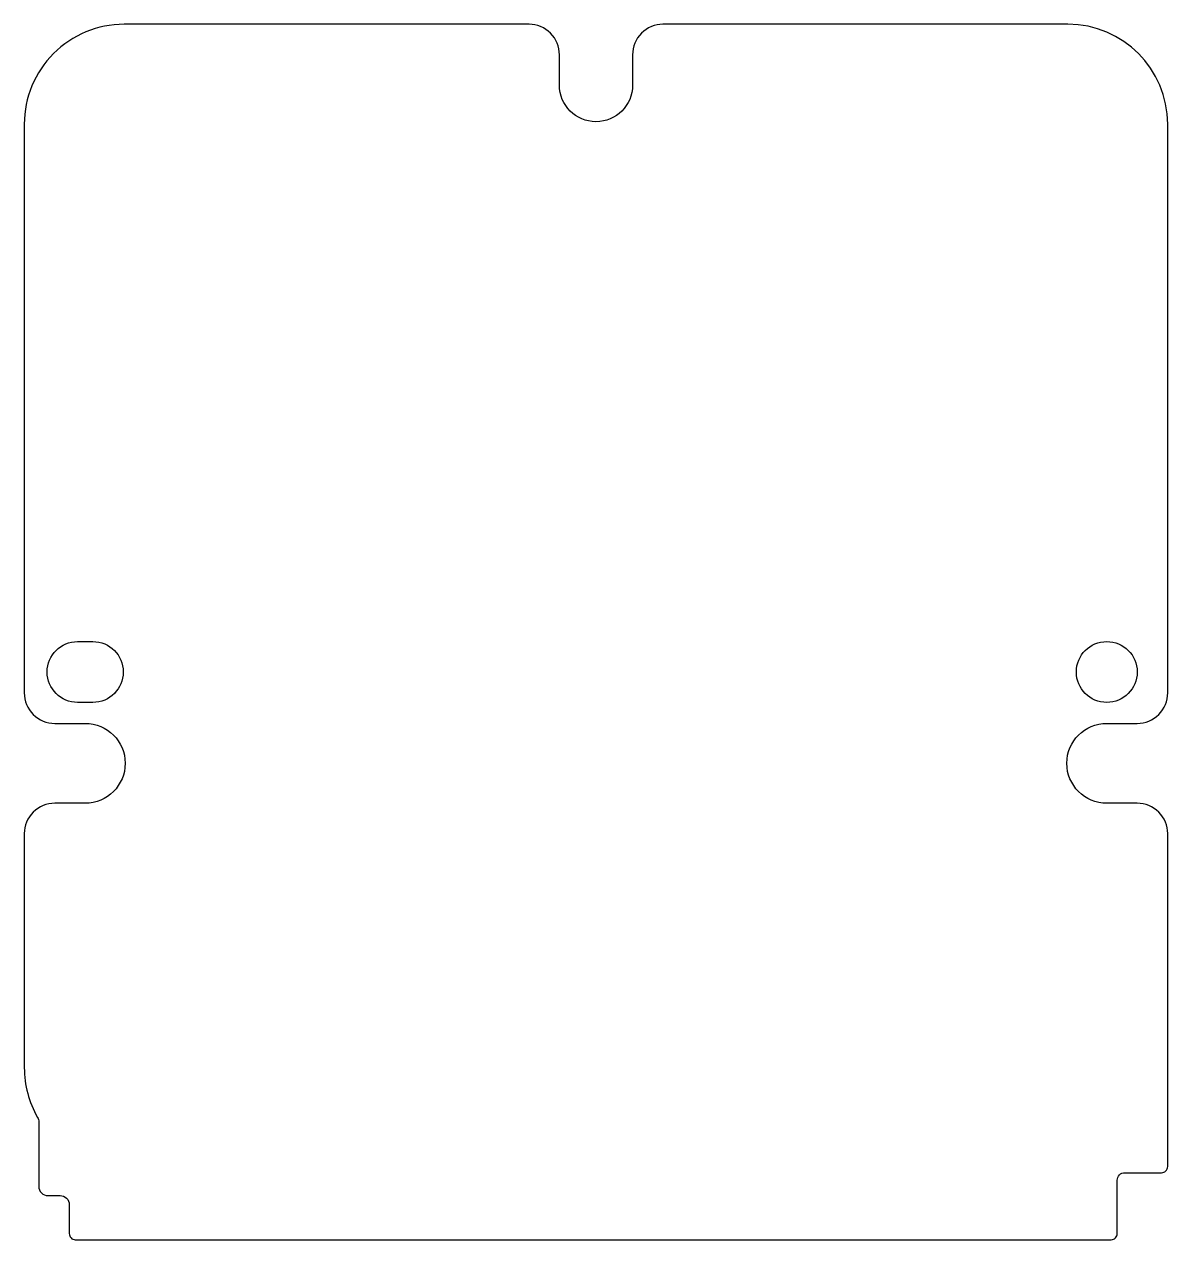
# Model space of a CAD drawing. Header units: millimetres. Extents: x -23.5 to 14.1, y -36.1 to 3.8.
import ezdxf

# ---------------------------------------------------------------- set-up
doc = ezdxf.new("R2010")
doc.units = ezdxf.units.MM
doc.layers.get('0').update_dxf_attribs({"linetype": 'CONTINUOUS'})

msp = doc.modelspace()

# ---------------------------------------------------------------- linework, layer by layer
for points in [[(14.075, -30.548, 0.003637), (14.075, -30.5), (14.075, -22.812, 0.414214), (13.075, -21.812), (12.075, -21.812, -1), (12.075, -19.189), (13.075, -19.189, 0.414214), (14.075, -18.189), (14.075, 0.5, 0.414213), (10.8, 3.775), (-2.5, 3.775, 0.414214), (-3.5, 2.775), (-3.5, 1.775, -1), (-5.9, 1.775), (-5.9, 2.775, 0.414214), (-6.9, 3.775), (-20.2, 3.775, 0.414214), (-23.475, 0.5), (-23.475, -18.189, 0.414214), (-22.475, -19.189), (-21.475, -19.189, -1), (-21.475, -21.812), (-22.475, -21.812, 0.414214), (-23.475, -22.812), (-23.475, -30.5, 0.131088), (-23.04, -32.131, -0.131088), (-23, -32.281), (-23, -34.4, 0.414214), (-22.7, -34.7), (-22.3, -34.7, -0.414214), (-22, -35), (-22, -35.95, 0.414214), (-21.8, -36.15), (12.218, -36.15, 0.414214), (12.418, -35.95), (12.418, -34.2, -0.414214), (12.668, -33.95), (13.875, -33.95, 0.414214), (14.075, -33.75)], [(-21.225, -18.5), (-21.725, -18.5, -1), (-21.725, -16.5), (-21.225, -16.5, -1)]]:
    msp.add_lwpolyline(points, format="xyb", close=True)
msp.add_circle((12.075, -17.5), 1)

doc.saveas('drawing.dxf')
